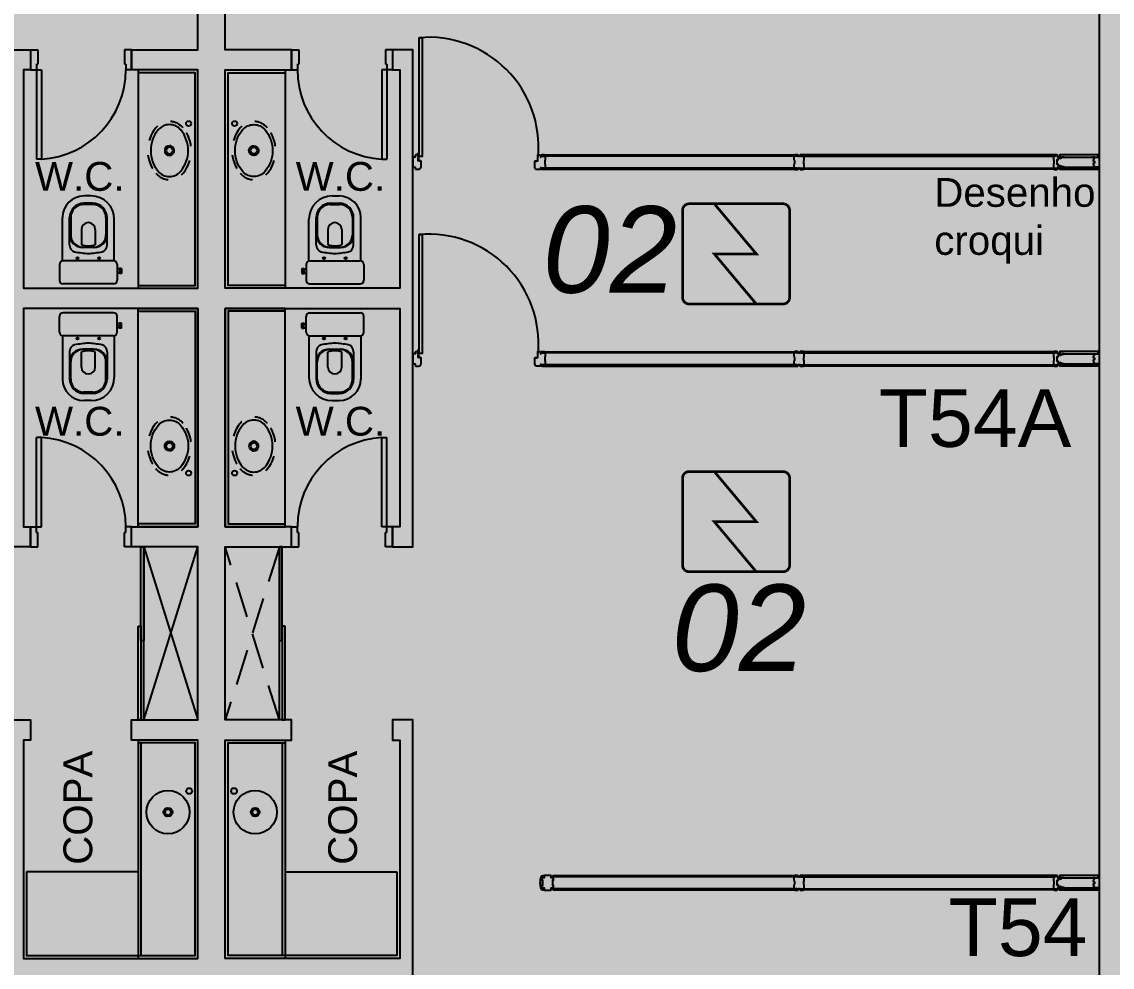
# Model space of a CAD drawing. Header units: metres. Extents: x -331 to 2982, y 362 to 2539.
# Drawn here: x 770.31 to 777.87, y 1328.36 to 1334.92 of the extents above; entities that cross this region are included whole.
import ezdxf

# ---------------------------------------------------------------- set-up
doc = ezdxf.new("R2010")
doc.units = ezdxf.units.M
for name, pattern in [('DASHED2', [0.375, 0.25, -0.125]), ('XR_BL2_3 PAV$0$CONTINUOUS', [0]), ('XR_BL2_3 PAV$0$HIDDEN', [0.375, 0.25, -0.125])]:
    doc.linetypes.add(name, pattern=pattern)
doc.layers.add('_salas', color=251, linetype='Continuous', plot=False)
for name, color, linetype in [('ALV', 251, 'Continuous'), ('CX', 251, 'Continuous'), ('DET. FUMAÇA', 1, 'Continuous'), ('Detector_antigo', 84, 'Continuous'), ('Div', 251, 'Continuous'), ('Mob', 251, 'Continuous'), ('Proj', 251, 'DASHED2'), ('Projeção', 20, 'Continuous'), ('Texto_Salas', 251, 'Continuous'), ('vid', 251, 'Continuous')]:
    doc.layers.add(name, color=color, linetype=linetype)
doc.styles.add('ARIAL', font='arial.ttf')
doc.styles.get("Standard").update_dxf_attribs({"font": 'arial.ttf', "height": 0.3})
doc.styles.add('X3G_ENTITY_1416BAE9', font='arial.ttf', dxfattribs={"height": 0.6})
doc.styles.add('X3G_ENTITY_14227219', font='arial.ttf', dxfattribs={"height": 0.4})
doc.styles.add('X3G_ENTITY_14227257', font='arial.ttf', dxfattribs={"height": 0.4})

# ---------------------------------------------------------------- blocks, each defined once
blk = doc.blocks.new('Detector de fumaça')
at = {"layer": 'DET. FUMAÇA', "linetype": 'Continuous', "lineweight": 15, "const_width": 0.0187}
blk.add_lwpolyline([(774.5995, 539.8158), (775.2491, 539.8158, -0.414214), (775.2958, 539.769), (775.2958, 539.1669, -0.414214), (775.2491, 539.1202), (774.5995, 539.1202, -0.414214), (774.5527, 539.1669), (774.5527, 539.769, -0.414214)], format="xyb", close=True, dxfattribs=at)
blk.add_lwpolyline([(774.773, 539.8158), (775.0645, 539.468), (774.773, 539.468), (775.0645, 539.1202)], dxfattribs=at)

msp = doc.modelspace()

# ---------------------------------------------------------------- hatches: boundary and pattern name
at = {"layer": '_salas', "transparency": 33554559}
h = msp.add_hatch(color=256, dxfattribs=at)
h.dxf.hatch_style = 1
h.paths.add_polyline_path([(870.379, 1337.7293), (851.629, 1337.7293), (851.629, 1339.2843), (851.299, 1339.2843), (851.299, 1337.7293), (840.564, 1337.7293), (840.564, 1339.2843), (840.234, 1339.2843), (840.234, 1337.7293), (765.239, 1337.7293), (765.239, 1326.3801), (765.429, 1326.3801), (765.429, 1326.5771), (765.615, 1326.7643), (769.3501, 1326.765), (769.3826, 1326.773), (769.4342, 1326.8136), (770.1916, 1327.5703), (770.2047, 1327.5834), (770.229, 1327.5743), (771.624, 1327.5743), (773.0191, 1327.5743), (773.0434, 1327.5834), (773.0565, 1327.5703), (773.8138, 1326.8136), (773.8655, 1326.773), (773.898, 1326.765), (777.5273, 1326.765), (777.8669, 1326.4254), (777.874, 1326.4325), (778.2207, 1326.765), (781.85, 1326.765), (781.8825, 1326.773), (781.9342, 1326.8136), (782.6915, 1327.5703), (782.7046, 1327.5834), (782.7289, 1327.5743), (784.124, 1327.5743), (785.519, 1327.5743), (785.5433, 1327.5834), (785.5564, 1327.5703), (786.3138, 1326.8136), (786.3654, 1326.773), (786.3979, 1326.765), (790.0273, 1326.765), (790.3669, 1326.4254), (790.3739, 1326.4325), (790.7206, 1326.765), (794.3499, 1326.765), (794.3824, 1326.773), (794.4341, 1326.8136), (795.1914, 1327.5703), (795.2045, 1327.5834), (795.2289, 1327.5743), (796.6239, 1327.5743), (798.0189, 1327.5743), (798.0433, 1327.5834), (798.0564, 1327.5703), (798.8137, 1326.8136), (798.8654, 1326.773), (798.8979, 1326.765), (802.5273, 1326.765), (802.8669, 1326.4254), (802.8739, 1326.4325), (803.2206, 1326.765), (806.8499, 1326.765), (806.8824, 1326.773), (806.9341, 1326.8136), (807.6914, 1327.5703), (807.7045, 1327.5834), (807.7289, 1327.5743), (809.1239, 1327.5743), (810.5189, 1327.5743), (810.5433, 1327.5834), (810.5564, 1327.5703), (811.3137, 1326.8136), (811.3654, 1326.773), (811.3979, 1326.765), (815.0272, 1326.765), (815.3668, 1326.4254), (815.3739, 1326.4325), (815.7205, 1326.765), (819.3499, 1326.765), (819.3824, 1326.773), (819.434, 1326.8136), (820.1914, 1327.5703), (820.2045, 1327.5834), (820.2288, 1327.5743), (821.6238, 1327.5743), (823.0189, 1327.5743), (823.0432, 1327.5834), (823.0563, 1327.5703), (823.8136, 1326.8136), (823.8653, 1326.773), (823.8978, 1326.765), (827.5277, 1326.765), (827.8673, 1326.4254), (827.8743, 1326.4325), (828.221, 1326.765), (831.8504, 1326.765), (831.8828, 1326.773), (831.9345, 1326.8136), (832.6919, 1327.5703), (832.7049, 1327.5834), (832.7293, 1327.5743), (834.1243, 1327.5743), (835.5193, 1327.5743), (835.5437, 1327.5834), (835.5568, 1327.5703), (836.3141, 1326.8136), (836.3658, 1326.773), (836.3983, 1326.765), (840.0415, 1326.765), (840.3741, 1326.4325), (840.7559, 1326.8143), (840.4741, 1327.0961), (840.4741, 1328.0543), (841.234, 1328.0543), (841.234, 1329.8943), (849.6075, 1329.8943), (849.6075, 1326.8143), (849.7475, 1326.8143), (849.7475, 1327.5743), (851.494, 1327.5743), (852.8891, 1327.5743), (852.9134, 1327.5834), (852.9265, 1327.5703), (853.6838, 1326.8136), (853.7355, 1326.773), (853.768, 1326.765), (857.3973, 1326.765), (857.7369, 1326.4254), (857.744, 1326.4325), (858.0907, 1326.765), (861.72, 1326.765), (861.7525, 1326.773), (861.8042, 1326.8136), (862.5615, 1327.5703), (862.5746, 1327.5834), (862.5989, 1327.5743), (863.994, 1327.5743), (865.389, 1327.5743), (865.4133, 1327.5834), (865.4264, 1327.5703), (866.1838, 1326.8136), (866.2354, 1326.773), (866.2679, 1326.765), (870.003, 1326.7643), (870.189, 1326.5771), (870.189, 1326.3801), (870.379, 1326.3801), (870.379, 1326.3801)])

# ---------------------------------------------------------------- linework, layer by layer
at = {"layer": 'ALV'}
msp.add_line((777.779, 1335.1133), (777.779, 1327.1153), dxfattribs=at)
for points in [[(770.229, 1334.7243), (770.369, 1334.7243), (770.369, 1334.5843), (770.319, 1334.5843), (770.319, 1333.0693), (771.529, 1333.0693), (771.529, 1334.5843), (771.069, 1334.5843), (771.069, 1334.7243), (771.529, 1334.7243), (771.529, 1335.1133)], [(773.019, 1327.5743), (773.019, 1330.0743), (772.879, 1330.0743), (772.879, 1329.9343), (772.929, 1329.9343), (772.929, 1328.4193), (771.719, 1328.4193), (771.719, 1329.9343), (772.179, 1329.9343), (772.179, 1330.0743), (771.719, 1330.0743), (771.719, 1331.2743), (772.179, 1331.2743), (772.179, 1331.4143), (771.719, 1331.4143), (771.719, 1332.9293), (772.929, 1332.9293), (772.929, 1331.4143), (772.879, 1331.4143), (772.879, 1331.2743), (773.019, 1331.2743), (773.019, 1334.7243), (772.879, 1334.7243), (772.879, 1334.5843), (772.929, 1334.5843), (772.929, 1333.0693), (771.719, 1333.0693), (771.719, 1334.5843), (772.179, 1334.5843), (772.179, 1334.7243), (771.719, 1334.7243), (771.719, 1335.1133)], [(770.229, 1330.0743), (770.369, 1330.0743), (770.369, 1329.9343), (770.319, 1329.9343), (770.319, 1328.4193), (771.529, 1328.4193), (771.529, 1329.9343), (771.069, 1329.9343), (771.069, 1330.0743), (771.529, 1330.0743), (771.529, 1331.2743), (771.069, 1331.2743), (771.069, 1331.4143), (771.529, 1331.4143), (771.529, 1332.9293), (770.319, 1332.9293), (770.319, 1331.4143), (770.369, 1331.4143), (770.369, 1331.2743), (770.229, 1331.2743)]]:
    msp.add_lwpolyline(points, dxfattribs=at)
at = {"layer": 'CX'}
for p, q in [((770.369, 1334.7243), (770.369, 1334.5843)), ((770.369, 1334.7243), (770.419, 1334.7243)), ((770.419, 1334.7243), (770.419, 1334.6243)), ((771.019, 1334.7243), (771.019, 1334.6243)), ((771.069, 1334.7243), (771.019, 1334.7243)), ((771.069, 1334.7243), (771.069, 1334.5843)), ((772.179, 1334.7243), (772.229, 1334.7243)), ((772.179, 1334.7243), (772.179, 1334.5843)), ((772.229, 1334.7243), (772.229, 1334.6243)), ((772.879, 1334.7243), (772.829, 1334.7243)), ((772.829, 1334.7243), (772.829, 1334.6243)), ((772.879, 1334.7243), (772.879, 1334.5843)), ((770.409, 1334.6243), (770.419, 1334.6243)), ((770.409, 1334.6243), (770.409, 1334.5843)), ((771.029, 1334.6243), (771.019, 1334.6243)), ((771.029, 1334.6243), (771.029, 1334.5843)), ((772.219, 1334.6243), (772.219, 1334.5843)), ((772.219, 1334.6243), (772.229, 1334.6243)), ((772.839, 1334.6243), (772.829, 1334.6243)), ((772.839, 1334.6243), (772.839, 1334.5843)), ((770.369, 1334.5843), (770.409, 1334.5843)), ((770.409, 1334.5843), (770.409, 1333.9653)), ((770.409, 1334.5843), (770.444, 1334.5843)), ((770.444, 1334.5843), (770.444, 1333.9653)), ((771.069, 1334.5843), (771.029, 1334.5843)), ((772.179, 1334.5843), (772.219, 1334.5843)), ((772.839, 1334.5843), (772.804, 1334.5843)), ((772.804, 1334.5843), (772.804, 1333.9653)), ((772.879, 1334.5843), (772.839, 1334.5843)), ((772.839, 1334.5843), (772.839, 1333.9653)), ((770.444, 1333.9653), (770.409, 1333.9653)), ((772.804, 1333.9653), (772.839, 1333.9653)), ((770.444, 1332.0333), (770.409, 1332.0333)), ((770.409, 1331.4143), (770.409, 1332.0333)), ((770.444, 1331.4143), (770.444, 1332.0333)), ((772.804, 1331.4143), (772.804, 1332.0333)), ((772.804, 1332.0333), (772.839, 1332.0333)), ((772.839, 1331.4143), (772.839, 1332.0333)), ((770.369, 1331.4143), (770.409, 1331.4143)), ((770.369, 1331.2743), (770.369, 1331.4143)), ((770.409, 1331.3743), (770.409, 1331.4143)), ((770.409, 1331.4143), (770.444, 1331.4143)), ((770.409, 1331.3743), (770.419, 1331.3743)), ((770.419, 1331.2743), (770.419, 1331.3743)), ((771.029, 1331.3743), (771.019, 1331.3743)), ((771.019, 1331.2743), (771.019, 1331.3743)), ((771.029, 1331.3743), (771.029, 1331.4143)), ((771.069, 1331.4143), (771.029, 1331.4143)), ((771.069, 1331.2743), (771.069, 1331.4143)), ((772.179, 1331.2743), (772.179, 1331.4143)), ((772.179, 1331.4143), (772.219, 1331.4143)), ((772.219, 1331.3743), (772.219, 1331.4143)), ((772.219, 1331.3743), (772.229, 1331.3743)), ((772.229, 1331.2743), (772.229, 1331.3743)), ((772.839, 1331.4143), (772.804, 1331.4143)), ((772.829, 1331.2743), (772.829, 1331.3743)), ((772.839, 1331.3743), (772.829, 1331.3743)), ((772.839, 1331.3743), (772.839, 1331.4143)), ((772.879, 1331.4143), (772.839, 1331.4143)), ((772.879, 1331.2743), (772.879, 1331.4143)), ((770.369, 1331.2743), (770.419, 1331.2743)), ((771.069, 1331.2743), (771.019, 1331.2743)), ((772.179, 1331.2743), (772.229, 1331.2743)), ((772.879, 1331.2743), (772.829, 1331.2743))]:
    msp.add_line(p, q, dxfattribs=at)
for points in [[(773.0838, 1334.8076), (773.084, 1333.9826), (773.064, 1333.9826), (773.0638, 1334.8076)], [(773.0838, 1333.4423), (773.084, 1332.6173), (773.064, 1332.6173), (773.0638, 1333.4423)]]:
    msp.add_lwpolyline(points, close=True, dxfattribs=at)
at = {"layer": 'CX', "linetype": 'Continuous'}
for points in [[(773.0563, 1333.9923, 0.414214), (773.0543, 1333.9943), (773.0415, 1333.9943, 0.414214), (773.0365, 1333.9893), (773.0365, 1333.9793), (773.019, 1333.9793), (773.019, 1333.9133), (773.019, 1333.9093), (773.0366, 1333.9093), (773.0366, 1333.8993, 0.422579), (773.0414, 1333.8943), (773.0599, 1333.8943, 0.414214), (773.0764, 1333.9108), (773.0764, 1333.9513, 0.414214), (773.0744, 1333.9533), (773.0669, 1333.9533), (773.0684, 1333.951), (773.0624, 1333.951), (773.0639, 1333.9533), (773.0564, 1333.9533), (773.0564, 1333.965), (773.0551, 1333.965), (773.0551, 1333.9656), (773.0581, 1333.9656), (773.0581, 1333.9774), (773.0587, 1333.978), (773.0587, 1333.9639), (773.0613, 1333.9639), (773.0613, 1333.9939), (773.0628, 1333.9939), (773.0628, 1333.9965, 3.099483), (773.0559, 1333.9951, -0.294496), (773.0571, 1333.9933), (773.0571, 1333.9806), (773.0551, 1333.9806), (773.0551, 1333.981), (773.0563, 1333.981), (773.0563, 1333.9923)], [(773.0563, 1332.6271, 0.414214), (773.0543, 1332.6291), (773.0415, 1332.629, 0.414214), (773.0365, 1332.624), (773.0365, 1332.614), (773.019, 1332.6141), (773.019, 1332.5481), (773.019, 1332.5441), (773.0366, 1332.544), (773.0366, 1332.534, 0.422579), (773.0414, 1332.529), (773.0599, 1332.5291, 0.414214), (773.0764, 1332.5456), (773.0764, 1332.5861, 0.414214), (773.0744, 1332.5881), (773.0669, 1332.5881), (773.0684, 1332.5858), (773.0624, 1332.5858), (773.0639, 1332.5881), (773.0564, 1332.5881), (773.0564, 1332.5997), (773.0551, 1332.5997), (773.0551, 1332.6003), (773.0581, 1332.6003), (773.0581, 1332.6121), (773.0587, 1332.6127), (773.0587, 1332.5986), (773.0613, 1332.5986), (773.0613, 1332.6286), (773.0628, 1332.6286), (773.0628, 1332.6312, 3.099483), (773.0559, 1332.6298, -0.294496), (773.0571, 1332.628), (773.0571, 1332.6153), (773.0551, 1332.6153), (773.0551, 1332.6157), (773.0563, 1332.6157), (773.0563, 1332.6271)]]:
    msp.add_lwpolyline(points, format="xyb", close=True, dxfattribs=at)
at = {"layer": 'CX'}
for points in [[(773.9074, 1333.9), (773.9074, 1333.9075), (773.9062, 1333.9075), (773.9062, 1333.898, -0.422579), (773.9014, 1333.8929), (773.8829, 1333.8929, -0.414214), (773.8664, 1333.9094), (773.8664, 1333.9509, -0.414214), (773.8684, 1333.9529), (773.8759, 1333.9529), (773.8744, 1333.9506), (773.8804, 1333.9506), (773.8789, 1333.9529), (773.8864, 1333.9529), (773.8863, 1333.9929, -0.414214), (773.8883, 1333.9949), (773.9011, 1333.9949, -0.414214), (773.9061, 1333.99), (773.9061, 1333.9795), (773.9074, 1333.9795), (773.9074, 1333.9887, -0.439162), (773.9134, 1333.9953), (773.9314, 1333.9953, -0.414214), (773.9324, 1333.9943), (773.9324, 1333.9938), (773.9174, 1333.9938), (773.9174, 1333.9865), (773.9322, 1333.9865, -0.322891), (773.9379, 1333.9813), (773.9379, 1333.961, -0.13729), (773.9372, 1333.9584), (773.9356, 1333.9558, 0.13729), (773.9349, 1333.9532), (773.9349, 1333.9443), (773.9349, 1333.9355, 0.13729), (773.9356, 1333.9329), (773.9372, 1333.9303, -0.13729), (773.9379, 1333.9277), (773.9379, 1333.9073, -0.322891), (773.9322, 1333.9021), (773.9174, 1333.9021), (773.9174, 1333.8948), (773.9324, 1333.8948), (773.9324, 1333.8943, -0.414214), (773.9314, 1333.8933), (773.9134, 1333.8933, -0.439162)], [(775.7002, 1333.9863), (775.6962, 1333.9863, 0.414214), (775.6932, 1333.9833), (775.6932, 1333.9887, 0.439162), (775.6872, 1333.9953), (775.6692, 1333.9953, 0.414214), (775.6682, 1333.9943), (775.6682, 1333.9938), (775.6832, 1333.9938), (775.6832, 1333.9865), (775.6684, 1333.9865, 0.322891), (775.6627, 1333.9813), (775.6627, 1333.961, 0.13729), (775.6634, 1333.9584), (775.665, 1333.9558, -0.13729), (775.6657, 1333.9532), (775.6657, 1333.9443), (775.6657, 1333.9355, -0.13729), (775.665, 1333.9329), (775.6634, 1333.9303, 0.13729), (775.6627, 1333.9277), (775.6627, 1333.9073, 0.322891), (775.6684, 1333.9021), (775.6832, 1333.9021), (775.6832, 1333.8948), (775.6682, 1333.8948), (775.6682, 1333.8943, 0.414214), (775.6692, 1333.8933), (775.6872, 1333.8933, 0.439162), (775.6932, 1333.9), (775.6932, 1333.9053, 0.414214), (775.6962, 1333.9023), (775.7002, 1333.9023, 0.414214), (775.7032, 1333.9053), (775.7032, 1333.9, 0.439162), (775.7092, 1333.8933), (775.7272, 1333.8933, 0.414214), (775.7282, 1333.8943), (775.7282, 1333.8948), (775.7132, 1333.8948), (775.7132, 1333.9021), (775.728, 1333.9021, 0.322891), (775.7337, 1333.9073), (775.7337, 1333.9277, 0.13729), (775.733, 1333.9303), (775.7314, 1333.9329, -0.13729), (775.7307, 1333.9355), (775.7307, 1333.9443), (775.7307, 1333.9532, -0.13729), (775.7314, 1333.9558), (775.733, 1333.9584, 0.13729), (775.7337, 1333.961), (775.7337, 1333.9813, 0.322891), (775.728, 1333.9865), (775.7132, 1333.9865), (775.7132, 1333.9938), (775.7282, 1333.9938), (775.7282, 1333.9943, 0.414214), (775.7272, 1333.9953), (775.7092, 1333.9953, 0.439162), (775.7032, 1333.9887), (775.7032, 1333.9833, 0.414214)], [(777.7396, 1333.9563), (777.742, 1333.9668, -0.194954), (777.7429, 1333.9681), (777.7445, 1333.9691, 0.387702), (777.7452, 1333.9717), (777.7436, 1333.9748), (777.744, 1333.9751), (777.7464, 1333.9705), (777.7468, 1333.9712), (777.7468, 1333.9777), (777.735, 1333.9777), (777.735, 1333.9793), (777.779, 1333.9793), (777.779, 1333.9093), (777.735, 1333.9093), (777.735, 1333.9109), (777.7468, 1333.9109), (777.7468, 1333.9174), (777.7464, 1333.9181), (777.744, 1333.9136), (777.7436, 1333.9138), (777.7452, 1333.9169, 0.387702), (777.7445, 1333.9195), (777.7429, 1333.9206, -0.194954), (777.742, 1333.9218), (777.7396, 1333.9323, -0.268551), (777.7411, 1333.9371), (777.7489, 1333.9422), (777.7489, 1333.9465), (777.7411, 1333.9515, -0.268551)], [(773.9074, 1332.5347), (773.9074, 1332.5422), (773.9062, 1332.5422), (773.9062, 1332.5327, -0.422579), (773.9014, 1332.5277), (773.8829, 1332.5277, -0.414214), (773.8664, 1332.5442), (773.8664, 1332.5857, -0.414214), (773.8684, 1332.5877), (773.8759, 1332.5877), (773.8744, 1332.5854), (773.8804, 1332.5854), (773.8789, 1332.5877), (773.8864, 1332.5877), (773.8863, 1332.6277, -0.414214), (773.8883, 1332.6297), (773.9011, 1332.6297, -0.414214), (773.9061, 1332.6247), (773.9061, 1332.6142), (773.9074, 1332.6142), (773.9074, 1332.6234, -0.439162), (773.9134, 1332.6301), (773.9314, 1332.6301, -0.414214), (773.9324, 1332.6291), (773.9324, 1332.6286), (773.9174, 1332.6286), (773.9174, 1332.6213), (773.9322, 1332.6213, -0.322891), (773.9379, 1332.6161), (773.9379, 1332.5957, -0.13729), (773.9372, 1332.5931), (773.9356, 1332.5905, 0.13729), (773.9349, 1332.5879), (773.9349, 1332.5791), (773.9349, 1332.5702, 0.13729), (773.9356, 1332.5676), (773.9372, 1332.565, -0.13729), (773.9379, 1332.5624), (773.9379, 1332.5421, -0.322891), (773.9322, 1332.5369), (773.9174, 1332.5369), (773.9174, 1332.5296), (773.9324, 1332.5296), (773.9324, 1332.5291, -0.414214), (773.9314, 1332.5281), (773.9134, 1332.5281, -0.439162)], [(775.7002, 1332.6211), (775.6962, 1332.6211, 0.414214), (775.6932, 1332.6181), (775.6932, 1332.6234, 0.439162), (775.6872, 1332.63), (775.6692, 1332.63, 0.414214), (775.6682, 1332.629), (775.6682, 1332.6285), (775.6832, 1332.6285), (775.6832, 1332.6212), (775.6684, 1332.6212, 0.322891), (775.6627, 1332.616), (775.6627, 1332.5957, 0.13729), (775.6634, 1332.5931), (775.665, 1332.5905, -0.13729), (775.6657, 1332.5879), (775.6657, 1332.579), (775.6657, 1332.5702, -0.13729), (775.665, 1332.5676), (775.6634, 1332.565, 0.13729), (775.6627, 1332.5624), (775.6627, 1332.542, 0.322891), (775.6684, 1332.5368), (775.6832, 1332.5368), (775.6832, 1332.5295), (775.6682, 1332.5295), (775.6682, 1332.529, 0.414214), (775.6692, 1332.528), (775.6872, 1332.528, 0.439162), (775.6932, 1332.5347), (775.6932, 1332.5401, 0.414214), (775.6962, 1332.5371), (775.7002, 1332.5371, 0.414214), (775.7032, 1332.5401), (775.7032, 1332.5347, 0.439162), (775.7092, 1332.528), (775.7272, 1332.528, 0.414214), (775.7282, 1332.529), (775.7282, 1332.5295), (775.7132, 1332.5295), (775.7132, 1332.5368), (775.728, 1332.5368, 0.322891), (775.7337, 1332.542), (775.7337, 1332.5624, 0.13729), (775.733, 1332.565), (775.7314, 1332.5676, -0.13729), (775.7307, 1332.5702), (775.7307, 1332.579), (775.7307, 1332.5879, -0.13729), (775.7314, 1332.5905), (775.733, 1332.5931, 0.13729), (775.7337, 1332.5957), (775.7337, 1332.616, 0.322891), (775.728, 1332.6212), (775.7132, 1332.6212), (775.7132, 1332.6285), (775.7282, 1332.6285), (775.7282, 1332.629, 0.414214), (775.7272, 1332.63), (775.7092, 1332.63, 0.439162), (775.7032, 1332.6234), (775.7032, 1332.6181, 0.414214)], [(777.7396, 1332.591), (777.742, 1332.6016, -0.194954), (777.7429, 1332.6028), (777.7445, 1332.6039, 0.387702), (777.7452, 1332.6065), (777.7436, 1332.6096), (777.744, 1332.6098), (777.7464, 1332.6052), (777.7468, 1332.606), (777.7468, 1332.6124), (777.735, 1332.6124), (777.735, 1332.6141), (777.779, 1332.6141), (777.779, 1332.5441), (777.735, 1332.5441), (777.735, 1332.5457), (777.7468, 1332.5457), (777.7468, 1332.5521), (777.7464, 1332.5529), (777.744, 1332.5483), (777.7436, 1332.5485), (777.7452, 1332.5516, 0.387702), (777.7445, 1332.5542), (777.7429, 1332.5553, -0.194954), (777.742, 1332.5565), (777.7396, 1332.5671, -0.268551), (777.7411, 1332.5718), (777.7489, 1332.5769), (777.7489, 1332.5812), (777.7411, 1332.5863, -0.268551)], [(773.9204, 1328.8933, -0.32019), (773.9109, 1328.9001, 0.002744), (773.9076, 1328.9109, -0.332744), (773.908, 1328.912, 0.702025), (773.9073, 1328.9157, -0.317833), (773.9065, 1328.9165, -0.05088), (773.9037, 1328.9443, -0.05088), (773.9065, 1328.9721, -0.317833), (773.9073, 1328.973, 0.702025), (773.908, 1328.9767, -0.332744), (773.9076, 1328.9778, 0.002744), (773.9109, 1328.9886, -0.32019), (773.9204, 1328.9953), (773.9227, 1328.9953, -0.414214), (773.9277, 1328.9903), (773.9277, 1328.9793), (773.9148, 1328.9793), (773.9148, 1328.9623, 0.414214), (773.9153, 1328.9618), (773.9163, 1328.9618), (773.9163, 1328.9628, -0.414214), (773.918, 1328.9646), (773.9198, 1328.9646), (773.9198, 1328.9241), (773.918, 1328.9241, -0.414214), (773.9163, 1328.9258), (773.9163, 1328.9268), (773.9153, 1328.9268, 0.414214), (773.9148, 1328.9263), (773.9148, 1328.9093), (773.9277, 1328.9093), (773.9277, 1328.8983, -0.414214), (773.9227, 1328.8933)], [(773.9933, 1328.9646), (773.9933, 1328.9618), (773.9943, 1328.9618, 0.414214), (773.9948, 1328.9623), (773.9948, 1328.9793), (773.9798, 1328.9793), (773.9798, 1328.9903, 0.414214), (773.9748, 1328.9953), (773.9348, 1328.9953, 0.414214), (773.9298, 1328.9903), (773.9298, 1328.9793), (773.9148, 1328.9793), (773.9148, 1328.9623, 0.414214), (773.9153, 1328.9618), (773.9163, 1328.9618), (773.9163, 1328.9628, -0.414214), (773.918, 1328.9646), (773.9198, 1328.9646), (773.9198, 1328.9241), (773.918, 1328.9241, -0.414214), (773.9163, 1328.9258), (773.9163, 1328.9268), (773.9153, 1328.9268, 0.414214), (773.9148, 1328.9263), (773.9148, 1328.9093), (773.9298, 1328.9093), (773.9298, 1328.8983, 0.414214), (773.9348, 1328.8933), (773.9548, 1328.8933), (773.9748, 1328.8933, 0.414214), (773.9798, 1328.8983), (773.9798, 1328.9093), (773.9948, 1328.9093), (773.9948, 1328.9263, 0.414214), (773.9943, 1328.9268), (773.9933, 1328.9268), (773.9933, 1328.9241), (773.9898, 1328.9241), (773.9898, 1328.9646)], [(775.7002, 1328.9863), (775.6962, 1328.9863, 0.414214), (775.6932, 1328.9833), (775.6932, 1328.9887, 0.439162), (775.6872, 1328.9953), (775.6692, 1328.9953, 0.414214), (775.6682, 1328.9943), (775.6682, 1328.9938), (775.6832, 1328.9938), (775.6832, 1328.9865), (775.6684, 1328.9865, 0.322891), (775.6627, 1328.9813), (775.6627, 1328.961, 0.13729), (775.6634, 1328.9584), (775.665, 1328.9558, -0.13729), (775.6657, 1328.9532), (775.6657, 1328.9443), (775.6657, 1328.9355, -0.13729), (775.665, 1328.9329), (775.6634, 1328.9303, 0.13729), (775.6627, 1328.9277), (775.6627, 1328.9073, 0.322891), (775.6684, 1328.9021), (775.6832, 1328.9021), (775.6832, 1328.8948), (775.6682, 1328.8948), (775.6682, 1328.8943, 0.414214), (775.6692, 1328.8933), (775.6872, 1328.8933, 0.439162), (775.6932, 1328.9), (775.6932, 1328.9053, 0.414214), (775.6962, 1328.9023), (775.7002, 1328.9023, 0.414214), (775.7032, 1328.9053), (775.7032, 1328.9, 0.439162), (775.7092, 1328.8933), (775.7272, 1328.8933, 0.414214), (775.7282, 1328.8943), (775.7282, 1328.8948), (775.7132, 1328.8948), (775.7132, 1328.9021), (775.728, 1328.9021, 0.322891), (775.7337, 1328.9073), (775.7337, 1328.9277, 0.13729), (775.733, 1328.9303), (775.7314, 1328.9329, -0.13729), (775.7307, 1328.9355), (775.7307, 1328.9443), (775.7307, 1328.9532, -0.13729), (775.7314, 1328.9558), (775.733, 1328.9584, 0.13729), (775.7337, 1328.961), (775.7337, 1328.9813, 0.322891), (775.728, 1328.9865), (775.7132, 1328.9865), (775.7132, 1328.9938), (775.7282, 1328.9938), (775.7282, 1328.9943, 0.414214), (775.7272, 1328.9953), (775.7092, 1328.9953, 0.439162), (775.7032, 1328.9887), (775.7032, 1328.9833, 0.414214)], [(777.7396, 1328.9563), (777.742, 1328.9668, -0.194954), (777.7429, 1328.9681), (777.7445, 1328.9691, 0.387702), (777.7452, 1328.9717), (777.7436, 1328.9748), (777.744, 1328.9751), (777.7464, 1328.9705), (777.7468, 1328.9712), (777.7468, 1328.9777), (777.735, 1328.9777), (777.735, 1328.9793), (777.779, 1328.9793), (777.779, 1328.9093), (777.735, 1328.9093), (777.735, 1328.9109), (777.7468, 1328.9109), (777.7468, 1328.9174), (777.7464, 1328.9181), (777.744, 1328.9136), (777.7436, 1328.9138), (777.7452, 1328.9169, 0.387702), (777.7445, 1328.9195), (777.7429, 1328.9206, -0.194954), (777.742, 1328.9218), (777.7396, 1328.9323, -0.268551), (777.7411, 1328.9371), (777.7489, 1328.9422), (777.7489, 1328.9465), (777.7411, 1328.9515, -0.268551)]]:
    msp.add_lwpolyline(points, format="xyb", close=True, dxfattribs=at)
at = {"layer": 'CX', "linetype": 'XR_BL2_3 PAV$0$CONTINUOUS'}
for points in [[(777.4687, 1333.8933), (777.4869, 1333.8933, 0.420879), (777.4927, 1333.8998), (777.4927, 1333.9095), (777.5127, 1333.9095), (777.5127, 1333.9155), (777.5176, 1333.9146), (777.5181, 1333.9126, 0.414214), (777.5211, 1333.9096), (777.5296, 1333.9096), (777.5359, 1333.9096), (777.5359, 1333.9108), (777.5296, 1333.9108), (777.5211, 1333.9108, -0.414214), (777.5193, 1333.9126), (777.5188, 1333.9148, 0.414214), (777.5178, 1333.9158), (777.5106, 1333.9171, -0.212526), (777.5093, 1333.918), (777.5087, 1333.9188), (777.5078, 1333.9182), (777.5087, 1333.9168, 0.204506), (777.5101, 1333.9159), (777.5112, 1333.9157), (777.5112, 1333.911), (777.4984, 1333.911), (777.4984, 1333.927), (777.4892, 1333.927), (777.4892, 1333.9466), (777.4892, 1333.962), (777.4984, 1333.962), (777.4984, 1333.978), (777.5112, 1333.978), (777.5112, 1333.9733), (777.5101, 1333.9731, 0.204506), (777.5087, 1333.9723), (777.5078, 1333.9709), (777.5087, 1333.9702), (777.5093, 1333.971, -0.212526), (777.5106, 1333.9719), (777.5178, 1333.9732, 0.414214), (777.5188, 1333.9742), (777.5193, 1333.9764, -0.414214), (777.5211, 1333.9782), (777.5254, 1333.9782), (777.5359, 1333.9782), (777.5359, 1333.9794), (777.5254, 1333.9794), (777.5211, 1333.9794, 0.414214), (777.5181, 1333.9764), (777.5176, 1333.9744), (777.5127, 1333.9736), (777.5127, 1333.9795), (777.4927, 1333.9795), (777.4927, 1333.9892, 0.420879), (777.4869, 1333.9957), (777.4687, 1333.9957, 0.414214), (777.4677, 1333.9947), (777.4677, 1333.9942), (777.4827, 1333.9942), (777.4827, 1333.9869), (777.4679, 1333.9869, 0.322891), (777.4622, 1333.9817), (777.4622, 1333.9614, 0.13729), (777.4629, 1333.9588), (777.4645, 1333.9562, -0.13729), (777.4652, 1333.9536), (777.4652, 1333.9443), (777.4652, 1333.9355, -0.13729), (777.4645, 1333.9329), (777.4629, 1333.9303, 0.13729), (777.4622, 1333.9277), (777.4622, 1333.9073, 0.322891), (777.4679, 1333.9021), (777.4827, 1333.9021), (777.4827, 1333.8948), (777.4677, 1333.8948), (777.4677, 1333.8943, 0.414214)], [(777.4687, 1332.5281), (777.4869, 1332.5281, 0.420879), (777.4927, 1332.5346), (777.4927, 1332.5443), (777.5127, 1332.5443), (777.5127, 1332.5502), (777.5176, 1332.5494), (777.5181, 1332.5474, 0.414214), (777.5211, 1332.5444), (777.5296, 1332.5444), (777.5359, 1332.5444), (777.5359, 1332.5456), (777.5296, 1332.5456), (777.5211, 1332.5456, -0.414214), (777.5193, 1332.5474), (777.5188, 1332.5496, 0.414214), (777.5178, 1332.5506), (777.5106, 1332.5518, -0.212526), (777.5093, 1332.5527), (777.5087, 1332.5536), (777.5078, 1332.5529), (777.5087, 1332.5515, 0.204506), (777.5101, 1332.5507), (777.5112, 1332.5505), (777.5112, 1332.5458), (777.4984, 1332.5458), (777.4984, 1332.5618), (777.4892, 1332.5618), (777.4892, 1332.5814), (777.4892, 1332.5968), (777.4984, 1332.5968), (777.4984, 1332.6128), (777.5112, 1332.6128), (777.5112, 1332.608), (777.5101, 1332.6078, 0.204506), (777.5087, 1332.607), (777.5078, 1332.6056), (777.5087, 1332.6049), (777.5093, 1332.6058, -0.212526), (777.5106, 1332.6067), (777.5178, 1332.608, 0.414214), (777.5188, 1332.609), (777.5193, 1332.6112, -0.414214), (777.5211, 1332.613), (777.5254, 1332.613), (777.5359, 1332.613), (777.5359, 1332.6142), (777.5254, 1332.6142), (777.5211, 1332.6142, 0.414214), (777.5181, 1332.6112), (777.5176, 1332.6092), (777.5127, 1332.6083), (777.5127, 1332.6143), (777.4927, 1332.6143), (777.4927, 1332.624, 0.420879), (777.4869, 1332.6305), (777.4687, 1332.6305, 0.414214), (777.4677, 1332.6295), (777.4677, 1332.629), (777.4827, 1332.629), (777.4827, 1332.6217), (777.4679, 1332.6217, 0.322891), (777.4622, 1332.6165), (777.4622, 1332.5961, 0.13729), (777.4629, 1332.5935), (777.4645, 1332.5909, -0.13729), (777.4652, 1332.5883), (777.4652, 1332.5791), (777.4652, 1332.5702, -0.13729), (777.4645, 1332.5676), (777.4629, 1332.565, 0.13729), (777.4622, 1332.5624), (777.4622, 1332.5421, 0.322891), (777.4679, 1332.5369), (777.4827, 1332.5369), (777.4827, 1332.5296), (777.4677, 1332.5296), (777.4677, 1332.5291, 0.414214)], [(777.4687, 1328.8933), (777.4869, 1328.8933, 0.420879), (777.4927, 1328.8998), (777.4927, 1328.9095), (777.5127, 1328.9095), (777.5127, 1328.9155), (777.5176, 1328.9146), (777.5181, 1328.9126, 0.414214), (777.5211, 1328.9096), (777.5296, 1328.9096), (777.5359, 1328.9096), (777.5359, 1328.9108), (777.5296, 1328.9108), (777.5211, 1328.9108, -0.414214), (777.5193, 1328.9126), (777.5188, 1328.9148, 0.414214), (777.5178, 1328.9158), (777.5106, 1328.9171, -0.212526), (777.5093, 1328.918), (777.5087, 1328.9188), (777.5078, 1328.9182), (777.5087, 1328.9168, 0.204506), (777.5101, 1328.9159), (777.5112, 1328.9157), (777.5112, 1328.911), (777.4984, 1328.911), (777.4984, 1328.927), (777.4892, 1328.927), (777.4892, 1328.9466), (777.4892, 1328.962), (777.4984, 1328.962), (777.4984, 1328.978), (777.5112, 1328.978), (777.5112, 1328.9733), (777.5101, 1328.9731, 0.204506), (777.5087, 1328.9723), (777.5078, 1328.9709), (777.5087, 1328.9702), (777.5093, 1328.971, -0.212526), (777.5106, 1328.9719), (777.5178, 1328.9732, 0.414214), (777.5188, 1328.9742), (777.5193, 1328.9764, -0.414214), (777.5211, 1328.9782), (777.5254, 1328.9782), (777.5359, 1328.9782), (777.5359, 1328.9794), (777.5254, 1328.9794), (777.5211, 1328.9794, 0.414214), (777.5181, 1328.9764), (777.5176, 1328.9744), (777.5127, 1328.9736), (777.5127, 1328.9795), (777.4927, 1328.9795), (777.4927, 1328.9892, 0.420879), (777.4869, 1328.9957), (777.4687, 1328.9957, 0.414214), (777.4677, 1328.9947), (777.4677, 1328.9942), (777.4827, 1328.9942), (777.4827, 1328.9869), (777.4679, 1328.9869, 0.322891), (777.4622, 1328.9817), (777.4622, 1328.9614, 0.13729), (777.4629, 1328.9588), (777.4645, 1328.9562, -0.13729), (777.4652, 1328.9536), (777.4652, 1328.9443), (777.4652, 1328.9355, -0.13729), (777.4645, 1328.9329), (777.4629, 1328.9303, 0.13729), (777.4622, 1328.9277), (777.4622, 1328.9073, 0.322891), (777.4679, 1328.9021), (777.4827, 1328.9021), (777.4827, 1328.8948), (777.4677, 1328.8948), (777.4677, 1328.8943, 0.414214)]]:
    msp.add_lwpolyline(points, format="xyb", close=True, dxfattribs=at)
at = {"layer": 'CX', "color": 251, "true_color": 0x606060}
for centre, radius, start, end in [((773.1282, 1334.0468), 0.7636, 355.17284, 94.83538), ((770.409, 1334.5843), 0.62, 273.23616, 0), ((772.839, 1334.5843), 0.62, 180, 266.76384), ((773.1282, 1332.6815), 0.7636, 355.17284, 94.83538), ((770.409, 1331.4143), 0.62, 0, 86.76384), ((772.839, 1331.4143), 0.62, 93.23616, 180)]:
    msp.add_arc(centre, radius, start, end, dxfattribs=at)
at = {"layer": 'Div', "linetype": 'ByBlock'}
for points in [[(777.5077, 1333.9795), (777.7733, 1333.9795), (777.7733, 1333.9945), (777.5077, 1333.9945)], [(777.5077, 1333.9091), (777.7733, 1333.9091), (777.7733, 1333.8941), (777.5077, 1333.8941)], [(777.5077, 1332.6143), (777.7733, 1332.6143), (777.7733, 1332.6293), (777.5077, 1332.6293)], [(777.5077, 1332.5438), (777.7733, 1332.5438), (777.7733, 1332.5288), (777.5077, 1332.5288)], [(777.5077, 1328.9795), (777.7733, 1328.9795), (777.7733, 1328.9945), (777.5077, 1328.9945)], [(777.5077, 1328.9091), (777.7733, 1328.9091), (777.7733, 1328.8941), (777.5077, 1328.8941)]]:
    msp.add_lwpolyline(points, close=True, dxfattribs=at)
at = {"layer": 'Mob'}
for p, q in [((770.789, 1333.7093), (770.739, 1333.7093)), ((772.459, 1333.7093), (772.509, 1333.7093)), ((770.8015, 1333.6503), (770.7365, 1333.6503)), ((770.799, 1333.6593), (770.739, 1333.6593)), ((772.4465, 1333.6503), (772.5115, 1333.6503)), ((772.449, 1333.6593), (772.509, 1333.6593)), ((770.589, 1333.2588), (770.589, 1333.5593)), ((770.639, 1333.4433), (770.639, 1333.5593)), ((770.6465, 1333.5603), (770.6465, 1333.4403)), ((770.8915, 1333.5603), (770.8915, 1333.4403)), ((770.899, 1333.4433), (770.899, 1333.5593)), ((772.349, 1333.4433), (772.349, 1333.5593)), ((772.3565, 1333.5603), (772.3565, 1333.4403)), ((772.6015, 1333.5603), (772.6015, 1333.4403)), ((772.609, 1333.4433), (772.609, 1333.5593)), ((772.659, 1333.2588), (772.659, 1333.5593)), ((770.949, 1333.2588), (770.949, 1333.5493)), ((772.299, 1333.2588), (772.299, 1333.5493)), ((770.639, 1333.3706), (770.639, 1333.4433)), ((770.721, 1333.4763), (770.721, 1333.3704)), ((770.817, 1333.4763), (770.817, 1333.3704)), ((770.899, 1333.3706), (770.899, 1333.4433)), ((772.349, 1333.3706), (772.349, 1333.4433)), ((772.431, 1333.4763), (772.431, 1333.3704)), ((772.527, 1333.4763), (772.527, 1333.3704)), ((772.609, 1333.3706), (772.609, 1333.4433)), ((770.807, 1333.3513), (770.731, 1333.3513)), ((770.8065, 1333.3553), (770.7315, 1333.3553)), ((772.441, 1333.3513), (772.517, 1333.3513)), ((772.4415, 1333.3553), (772.5165, 1333.3553)), ((770.944, 1333.2593), (770.594, 1333.2593)), ((772.304, 1333.2593), (772.654, 1333.2593)), ((770.569, 1333.2343), (770.569, 1333.1243)), ((770.969, 1333.2343), (770.969, 1333.1243)), ((770.984, 1333.2043), (770.969, 1333.2043)), ((770.999, 1333.2068), (770.984, 1333.2068)), ((770.984, 1333.2068), (770.984, 1333.1718)), ((770.999, 1333.2068), (770.999, 1333.1718)), ((772.249, 1333.2068), (772.249, 1333.1718)), ((772.249, 1333.2068), (772.264, 1333.2068)), ((772.264, 1333.2068), (772.264, 1333.1718)), ((772.264, 1333.2043), (772.279, 1333.2043)), ((772.279, 1333.2343), (772.279, 1333.1243)), ((772.679, 1333.2343), (772.679, 1333.1243)), ((770.944, 1333.0993), (770.594, 1333.0993)), ((770.984, 1333.1743), (770.969, 1333.1743)), ((770.999, 1333.1718), (770.984, 1333.1718)), ((772.249, 1333.1718), (772.264, 1333.1718)), ((772.264, 1333.1743), (772.279, 1333.1743)), ((772.304, 1333.0993), (772.654, 1333.0993)), ((770.569, 1332.7643), (770.569, 1332.8743)), ((770.944, 1332.8993), (770.594, 1332.8993)), ((770.969, 1332.7643), (770.969, 1332.8743)), ((772.279, 1332.7643), (772.279, 1332.8743)), ((772.304, 1332.8993), (772.654, 1332.8993)), ((772.679, 1332.7643), (772.679, 1332.8743)), ((770.984, 1332.8243), (770.969, 1332.8243)), ((770.984, 1332.7918), (770.984, 1332.8268)), ((770.999, 1332.8268), (770.984, 1332.8268)), ((770.999, 1332.7918), (770.999, 1332.8268)), ((772.249, 1332.8268), (772.264, 1332.8268)), ((772.249, 1332.7918), (772.249, 1332.8268)), ((772.264, 1332.7918), (772.264, 1332.8268)), ((772.264, 1332.8243), (772.279, 1332.8243)), ((770.589, 1332.7398), (770.589, 1332.4393)), ((770.944, 1332.7393), (770.594, 1332.7393)), ((770.949, 1332.7398), (770.949, 1332.4493)), ((770.984, 1332.7943), (770.969, 1332.7943)), ((770.999, 1332.7918), (770.984, 1332.7918)), ((772.249, 1332.7918), (772.264, 1332.7918)), ((772.264, 1332.7943), (772.279, 1332.7943)), ((772.299, 1332.7398), (772.299, 1332.4493)), ((772.304, 1332.7393), (772.654, 1332.7393)), ((772.659, 1332.7398), (772.659, 1332.4393)), ((770.807, 1332.6473), (770.731, 1332.6473)), ((772.441, 1332.6473), (772.517, 1332.6473)), ((770.639, 1332.6281), (770.639, 1332.5553)), ((770.721, 1332.5223), (770.721, 1332.6283)), ((770.8065, 1332.6433), (770.7315, 1332.6433)), ((770.817, 1332.5223), (770.817, 1332.6283)), ((770.899, 1332.6281), (770.899, 1332.5553)), ((772.349, 1332.6281), (772.349, 1332.5553)), ((772.431, 1332.5223), (772.431, 1332.6283)), ((772.4415, 1332.6433), (772.5165, 1332.6433)), ((772.527, 1332.5223), (772.527, 1332.6283)), ((772.609, 1332.6281), (772.609, 1332.5553)), ((770.639, 1332.5553), (770.639, 1332.4393)), ((770.6465, 1332.4383), (770.6465, 1332.5583)), ((770.8915, 1332.4383), (770.8915, 1332.5583)), ((770.899, 1332.5553), (770.899, 1332.4393)), ((772.349, 1332.5553), (772.349, 1332.4393)), ((772.3565, 1332.4383), (772.3565, 1332.5583)), ((772.6015, 1332.4383), (772.6015, 1332.5583)), ((772.609, 1332.5553), (772.609, 1332.4393)), ((770.8015, 1332.3483), (770.7365, 1332.3483)), ((772.4465, 1332.3483), (772.5115, 1332.3483)), ((770.799, 1332.3393), (770.739, 1332.3393)), ((770.789, 1332.2893), (770.739, 1332.2893)), ((772.449, 1332.3393), (772.509, 1332.3393)), ((772.459, 1332.2893), (772.509, 1332.2893)), ((771.154, 1330.0743), (771.529, 1331.2743)), ((771.154, 1331.2743), (771.529, 1330.0743)), ((771.154, 1330.0743), (771.154, 1331.2743)), ((772.094, 1330.0743), (772.094, 1331.2743)), ((771.114, 1329.0193), (770.339, 1329.0193)), ((772.134, 1329.0193), (772.909, 1329.0193))]:
    msp.add_line(p, q, dxfattribs=at)
at = {"layer": 'Mob', "ltscale": 0.05}
for p, q in [((771.134, 1329.9143), (771.1339, 1328.4393)), ((772.114, 1329.9143), (772.1141, 1328.4393))]:
    msp.add_line(p, q, dxfattribs=at)
at = {"layer": 'Mob'}
for points in [[(771.114, 1333.0693), (771.114, 1333.0693), (771.529, 1333.0693), (771.529, 1334.5843), (771.114, 1334.5843), (771.114, 1333.0693)], [(771.114, 1333.0893), (771.509, 1333.0893), (771.509, 1334.5643), (771.1141, 1334.5643)], [(772.134, 1333.0693), (772.134, 1333.0693), (771.719, 1333.0693), (771.719, 1334.5843), (772.134, 1334.5843), (772.134, 1333.0693)], [(772.134, 1333.0893), (771.739, 1333.0893), (771.739, 1334.5643), (772.1339, 1334.5643)], [(771.114, 1332.9293), (771.114, 1332.9293), (771.529, 1332.9293), (771.529, 1331.4143), (771.114, 1331.4143), (771.114, 1332.9293)], [(771.114, 1332.9093), (771.509, 1332.9093), (771.509, 1331.4343), (771.1141, 1331.4344)], [(772.134, 1332.9293), (772.134, 1332.9293), (771.719, 1332.9293), (771.719, 1331.4143), (772.134, 1331.4143), (772.134, 1332.9293)], [(772.134, 1332.9093), (771.739, 1332.9093), (771.739, 1331.4343), (772.1339, 1331.4344)], [(771.114, 1328.4193), (771.114, 1328.4193), (771.529, 1328.4193), (771.529, 1329.9343), (771.114, 1329.9343), (771.114, 1328.4193)], [(772.134, 1328.4193), (772.134, 1328.4193), (771.719, 1328.4193), (771.719, 1329.9343), (772.134, 1329.9343), (772.134, 1328.4193)], [(770.339, 1329.0193), (770.339, 1328.4394), (771.509, 1328.4393), (771.509, 1329.9143), (771.1141, 1329.9143)], [(772.909, 1329.0193), (772.909, 1328.4394), (771.739, 1328.4393), (771.739, 1329.9143), (772.1339, 1329.9143)]]:
    msp.add_lwpolyline(points, dxfattribs=at)
at = {"layer": 'Mob', "linetype": 'XR_BL2_3 PAV$0$HIDDEN', "ltscale": 0.05}
for points in [[(771.2366, 1334.1811, 0.358975), (771.2366, 1333.8675)], [(771.4264, 1334.1811, 0.472393), (771.2366, 1334.1811)], [(771.4263, 1333.8674, 0.359179), (771.4264, 1334.1811)], [(771.8218, 1333.8674, -0.359179), (771.8217, 1334.1811)], [(771.8217, 1334.1811, -0.472393), (772.0114, 1334.1811)], [(772.0114, 1334.1811, -0.358975), (772.0114, 1333.8675)], [(771.2366, 1333.8675, 0.471699), (771.4263, 1333.8674)], [(772.0114, 1333.8675, -0.471699), (771.8218, 1333.8674)], [(771.2366, 1331.8175, -0.358975), (771.2366, 1332.1311)], [(771.2366, 1332.1311, -0.471699), (771.4263, 1332.1313)], [(771.4263, 1332.1313, -0.359179), (771.4264, 1331.8175)], [(771.8218, 1332.1313, 0.359179), (771.8217, 1331.8175)], [(772.0114, 1332.1311, 0.471699), (771.8218, 1332.1313)], [(772.0114, 1331.8175, 0.358975), (772.0114, 1332.1311)], [(771.4264, 1331.8175, -0.472393), (771.2366, 1331.8175)], [(771.8217, 1331.8175, 0.472393), (772.0114, 1331.8175)]]:
    msp.add_lwpolyline(points, format="xyb", dxfattribs=at)
at = {"layer": 'Mob'}
for points in [[(771.2529, 1334.1676, 0.358974), (771.253, 1333.881)], [(771.41, 1334.1677, 0.472527), (771.2529, 1334.1676)], [(771.4099, 1333.8809, 0.359169), (771.41, 1334.1677)], [(771.8381, 1333.8809, -0.359169), (771.838, 1334.1677)], [(771.838, 1334.1677, -0.472527), (771.9951, 1334.1676)], [(771.9951, 1334.1676, -0.358974), (771.9951, 1333.881)], [(771.3542, 1334.0243, 1), (771.3088, 1334.0243)], [(771.3088, 1334.0243, 1), (771.3542, 1334.0243)], [(771.8939, 1334.0243, -1), (771.9392, 1334.0243)], [(771.9392, 1334.0243, -1), (771.8939, 1334.0243)], [(771.253, 1333.881, 0.471701), (771.4099, 1333.8809)], [(771.9951, 1333.881, -0.471701), (771.8381, 1333.8809)], [(771.2529, 1331.831, -0.358974), (771.253, 1332.1177)], [(771.253, 1332.1177, -0.471701), (771.4099, 1332.1178)], [(771.4099, 1332.1178, -0.359169), (771.41, 1331.831)], [(771.8381, 1332.1178, 0.359169), (771.838, 1331.831)], [(771.9951, 1332.1177, 0.471701), (771.8381, 1332.1178)], [(771.9951, 1331.831, 0.358974), (771.9951, 1332.1177)], [(771.3088, 1331.9743, -1), (771.3542, 1331.9743)], [(771.3542, 1331.9743, -1), (771.3088, 1331.9743)], [(771.9392, 1331.9743, 1), (771.8939, 1331.9743)], [(771.8939, 1331.9743, 1), (771.9392, 1331.9743)], [(771.41, 1331.831, -0.472527), (771.2529, 1331.831)], [(771.838, 1331.831, 0.472527), (771.9951, 1331.831)]]:
    msp.add_lwpolyline(points, format="xyb", dxfattribs=at)
for points in [[(771.3315, 1334.0579, 1.732057), (771.3606, 1334.0075, 0.577348)], [(771.9165, 1334.0579, -1.732057), (771.8874, 1334.0075, -0.577348)], [(771.3315, 1331.9407, -1.732057), (771.3606, 1331.9911, -0.577348)], [(771.9165, 1331.9407, 1.732057), (771.8874, 1331.9911, 0.577348)]]:
    msp.add_lwpolyline(points, format="xyb", close=True, dxfattribs=at)
for points in [[(771.134, 1331.2743), (771.154, 1331.2743), (771.154, 1330.6243), (771.134, 1330.6243)], [(772.114, 1331.2743), (772.094, 1331.2743), (772.094, 1330.6243), (772.114, 1330.6243)], [(771.114, 1330.7243), (771.134, 1330.7243), (771.134, 1330.0743), (771.114, 1330.0743)], [(772.134, 1330.7243), (772.114, 1330.7243), (772.114, 1330.0743), (772.134, 1330.0743)]]:
    msp.add_lwpolyline(points, close=True, dxfattribs=at)
for centre, radius in [((771.4643, 1334.2117), 0.0175), ((771.7837, 1334.2117), 0.0175), ((770.694, 1333.2783), 0.0075), ((770.844, 1333.2783), 0.0075), ((772.404, 1333.2783), 0.0075), ((772.554, 1333.2783), 0.0075), ((770.694, 1332.7203), 0.0075), ((770.844, 1332.7203), 0.0075), ((772.404, 1332.7203), 0.0075), ((772.554, 1332.7203), 0.0075), ((771.4643, 1331.7869), 0.0175), ((771.7837, 1331.7869), 0.0175), ((771.3215, 1329.4343), 0.15), ((771.4683, 1329.5811), 0.0203), ((771.7797, 1329.5811), 0.0203), ((771.9265, 1329.4343), 0.15), ((771.3215, 1329.4343), 0.0303), ((771.3215, 1329.4343), 0.0203), ((771.9265, 1329.4343), 0.0303), ((771.9265, 1329.4343), 0.0203)]:
    msp.add_circle(centre, radius, dxfattribs=at)
for centre, radius, start, end in [((770.739, 1333.5593), 0.15, 90, 180), ((770.789, 1333.5493), 0.16, 0, 90), ((772.459, 1333.5493), 0.16, 90, 180), ((772.509, 1333.5593), 0.15, 0, 90), ((770.739, 1333.5593), 0.1, 90, 180), ((770.7365, 1333.5603), 0.09, 90, 180), ((770.799, 1333.5593), 0.1, 0, 90), ((770.8015, 1333.5603), 0.09, 0, 90), ((772.449, 1333.5593), 0.1, 90, 180), ((772.4465, 1333.5603), 0.09, 90, 180), ((772.509, 1333.5593), 0.1, 0, 90), ((772.5115, 1333.5603), 0.09, 0, 90), ((770.769, 1333.4763), 0.048, 0, 180), ((772.479, 1333.4763), 0.048, 0, 180), ((770.731, 1333.4433), 0.092, 180, 270), ((770.7315, 1333.4403), 0.085, 180, 270), ((770.8065, 1333.4403), 0.085, 270, 0), ((770.807, 1333.4433), 0.092, 270, 0), ((772.441, 1333.4433), 0.092, 180, 270), ((772.4415, 1333.4403), 0.085, 180, 270), ((772.5165, 1333.4403), 0.085, 270, 0), ((772.517, 1333.4433), 0.092, 270, 0), ((770.6909, 1333.371), 0.0519, 180.4721, 250.62163), ((770.7602, 1333.4875), 0.1235, 251.50213, 274.09255), ((770.7778, 1333.4875), 0.1235, 265.90745, 288.49787), ((770.8471, 1333.371), 0.0519, 289.37837, 359.5279), ((772.4009, 1333.371), 0.0519, 180.4721, 250.62163), ((772.4702, 1333.4875), 0.1235, 251.50213, 274.09255), ((772.4878, 1333.4875), 0.1235, 265.90745, 288.49787), ((772.5572, 1333.371), 0.0519, 289.37837, 359.5279), ((770.594, 1333.2343), 0.025, 90, 180), ((770.8247, 1334.1549), 0.8464, 259.72121, 266.2276), ((770.7133, 1334.1549), 0.8464, 273.7724, 280.27879), ((770.944, 1333.2343), 0.025, 0, 90), ((772.304, 1333.2343), 0.025, 90, 180), ((772.5347, 1334.1549), 0.8464, 259.72121, 266.2276), ((772.4233, 1334.1549), 0.8464, 273.7724, 280.27879), ((772.654, 1333.2343), 0.025, 0, 90), ((770.594, 1333.1243), 0.025, 180, 270), ((770.944, 1333.1243), 0.025, 270, 0), ((772.304, 1333.1243), 0.025, 180, 270), ((772.654, 1333.1243), 0.025, 270, 0), ((770.594, 1332.8743), 0.025, 90, 180), ((770.944, 1332.8743), 0.025, 0, 90), ((772.304, 1332.8743), 0.025, 90, 180), ((772.654, 1332.8743), 0.025, 0, 90), ((770.594, 1332.7643), 0.025, 180, 270), ((770.944, 1332.7643), 0.025, 270, 0), ((772.304, 1332.7643), 0.025, 180, 270), ((772.654, 1332.7643), 0.025, 270, 0), ((770.6909, 1332.6276), 0.0519, 109.37837, 179.5279), ((770.731, 1332.5553), 0.092, 90, 180), ((770.8247, 1331.8438), 0.8464, 93.7724, 100.27879), ((770.7133, 1331.8438), 0.8464, 79.72121, 86.2276), ((770.807, 1332.5553), 0.092, 0, 90), ((770.8471, 1332.6276), 0.0519, 0.4721, 70.62163), ((772.4009, 1332.6276), 0.0519, 109.37837, 179.5279), ((772.441, 1332.5553), 0.092, 90, 180), ((772.5347, 1331.8438), 0.8464, 93.7724, 100.27879), ((772.4233, 1331.8438), 0.8464, 79.72121, 86.2276), ((772.517, 1332.5553), 0.092, 0, 90), ((772.5572, 1332.6276), 0.0519, 0.4721, 70.62163), ((770.7315, 1332.5583), 0.085, 90, 180), ((770.7602, 1332.5111), 0.1235, 85.90745, 108.49787), ((770.7778, 1332.5111), 0.1235, 71.50213, 94.09255), ((770.8065, 1332.5583), 0.085, 0, 90), ((772.4415, 1332.5583), 0.085, 90, 180), ((772.4702, 1332.5111), 0.1235, 85.90745, 108.49787), ((772.4878, 1332.5111), 0.1235, 71.50213, 94.09255), ((772.5165, 1332.5583), 0.085, 0, 90), ((770.769, 1332.5223), 0.048, 180, 0), ((772.479, 1332.5223), 0.048, 180, 0), ((770.739, 1332.4393), 0.15, 180, 270), ((770.739, 1332.4393), 0.1, 180, 270), ((770.7365, 1332.4383), 0.09, 180, 270), ((770.789, 1332.4493), 0.16, 270, 0), ((770.799, 1332.4393), 0.1, 270, 0), ((770.8015, 1332.4383), 0.09, 270, 0), ((772.459, 1332.4493), 0.16, 180, 270), ((772.449, 1332.4393), 0.1, 180, 270), ((772.4465, 1332.4383), 0.09, 180, 270), ((772.509, 1332.4393), 0.1, 270, 0), ((772.509, 1332.4393), 0.15, 270, 0), ((772.5115, 1332.4383), 0.09, 270, 0)]:
    msp.add_arc(centre, radius, start, end, dxfattribs=at)
at = {"layer": 'Proj'}
for p, q in [((772.094, 1330.0743), (771.719, 1331.2743)), ((772.094, 1331.2743), (771.719, 1330.0743))]:
    msp.add_line(p, q, dxfattribs=at)
at = {"layer": 'vid'}
for points in [[(773.9201, 1333.9938), (775.6832, 1333.9938), (775.6832, 1333.9865), (773.9201, 1333.9865)], [(777.4742, 1333.9938), (775.7132, 1333.9938), (775.7132, 1333.9865), (777.4742, 1333.9865)], [(773.9201, 1333.8948), (775.6832, 1333.8948), (775.6832, 1333.9021), (773.9201, 1333.9021)], [(777.4742, 1333.8948), (775.7132, 1333.8948), (775.7132, 1333.9021), (777.4742, 1333.9021)], [(773.9201, 1332.6286), (775.6832, 1332.6285), (775.6832, 1332.6212), (773.9201, 1332.6213)], [(777.4742, 1332.6285), (775.7132, 1332.6285), (775.7132, 1332.6212), (777.4742, 1332.6212)], [(773.9201, 1332.5296), (775.6832, 1332.5296), (775.6832, 1332.5369), (773.9201, 1332.5369)], [(777.4742, 1332.5296), (775.7132, 1332.5296), (775.7132, 1332.5369), (777.4742, 1332.5369)], [(773.9898, 1328.9938), (775.6832, 1328.9938), (775.6832, 1328.9865), (773.9898, 1328.9865)], [(777.4742, 1328.9938), (775.7132, 1328.9938), (775.7132, 1328.9865), (777.4742, 1328.9865)], [(773.9898, 1328.8948), (775.6832, 1328.8948), (775.6832, 1328.9021), (773.9898, 1328.9021)], [(777.4742, 1328.8948), (775.7132, 1328.8948), (775.7132, 1328.9021), (777.4742, 1328.9021)]]:
    msp.add_lwpolyline(points, close=True, dxfattribs=at)

# ---------------------------------------------------------------- block references
at = {"layer": 'DET. FUMAÇA', "linetype": 'Continuous', "lineweight": 0}
for p in [(0.3373, 793.8395), (0.3373, 791.9818)]:
    msp.add_blockref('Detector de fumaça', p, dxfattribs=at)

# ---------------------------------------------------------------- texts
at = {"layer": 'Detector_antigo', "linetype": 'Continuous', "lineweight": 0, "char_height": 0.6, "attachment_point": 1, "style": 'X3G_ENTITY_1416BAE9'}
for insert in [(773.9197, 1333.6384), (774.8149, 1331.0134)]:
    msp.add_mtext_dynamic_manual_height_columns('{\\fArial|b0|i1|c0|p34;02}', width=13.318804, gutter_width=2.5, heights=[0], dxfattribs=dict(at, insert=insert))
at = {"layer": 'Projeção', "color": 251, "insert": (776.636, 1333.8343), "char_height": 0.2, "attachment_point": 1}
msp.add_mtext_dynamic_manual_height_columns('Desenho croqui', width=1.072603, gutter_width=1.5, heights=[0], dxfattribs=at)
at = {"layer": 'Texto_Salas', "color": 251}
for s, style, p in [('T54A', 'X3G_ENTITY_14227257', (776.2512, 1331.9687)), ('T54', 'X3G_ENTITY_14227219', (776.736, 1328.4356))]:
    msp.add_text(s, height=0.4, dxfattribs=dict(at, style=style)).set_placement(p)
at = {"layer": 'Texto_Salas', "color": 251, "char_height": 0.2, "width": 2.2626, "attachment_point": 2, "style": 'ARIAL'}
for insert in [(770.7097, 1333.9452), (772.5175, 1333.9452), (770.7097, 1332.2465), (772.5175, 1332.2465)]:
    msp.add_mtext('W.C.', dxfattribs=dict(at, insert=insert))
at = {"layer": 'Texto_Salas', "color": 251, "char_height": 0.2, "width": 2.2626, "attachment_point": 2, "rotation": 90, "style": 'ARIAL'}
for insert in [(770.5962, 1329.4649), (772.433, 1329.4649)]:
    msp.add_mtext('COPA', dxfattribs=dict(at, insert=insert))

doc.saveas('drawing.dxf')
